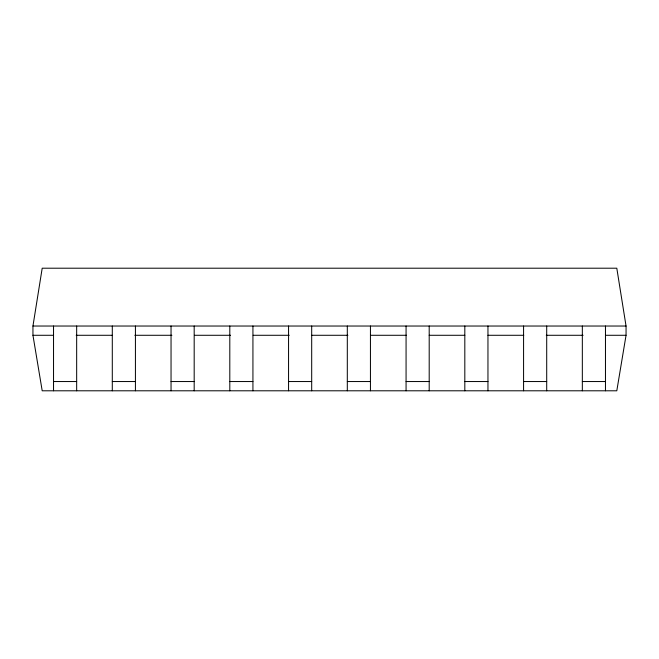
<?xml version="1.0" encoding="UTF-8"?>
<svg xmlns="http://www.w3.org/2000/svg" width="659" height="659" viewBox="0 0 659 659"><rect width="100%" height="100%" fill="white"/><g stroke="black" fill="none" stroke-linecap="round" stroke-linejoin="round"><path stroke-width="0.99" d="M32.95 326.032L42.201 268.205L616.799 268.205L626.05 326.032L626.05 335.283L616.799 390.795L42.201 390.795L32.95 335.283L32.95 326.032L626.05 326.032M32.95 335.283L53.536 335.283M76.18 335.283L112.203 335.283M134.84 335.283L171.892 335.283M194.537 335.283L230.559 335.283M253.204 335.283L289.227 335.283M311.864 335.283L347.886 335.283M370.531 335.283L406.554 335.283M429.198 335.283L464.817 335.283M487.957 335.283L523.757 335.283M546.262 335.283L583.083 335.283M605.588 335.283L626.05 335.283M53.536 381.545L76.666 381.545M112.294 381.545L135.424 381.545M171.043 381.545L194.183 381.545M229.802 381.545L252.932 381.545M288.56 381.545L311.691 381.545M347.309 381.545L370.44 381.545M406.068 381.545L429.198 381.545M464.817 381.545L487.957 381.545M523.576 381.545L546.706 381.545M582.334 381.545L605.464 381.545M605.464 326.032L605.464 390.795M582.334 326.032L582.334 390.795M546.706 326.032L546.706 390.795M523.576 326.032L523.576 390.795M487.957 326.032L487.957 390.795M464.817 326.032L464.817 390.795M429.198 326.032L429.198 390.795M406.068 326.032L406.068 390.795M370.44 326.032L370.44 390.795M347.309 326.032L347.309 390.795M311.691 326.032L311.691 390.795M288.56 326.032L288.56 390.795M252.932 326.032L252.932 390.795M229.802 326.032L229.802 390.795M194.183 326.032L194.183 390.795M171.043 326.032L171.043 390.795M135.424 326.032L135.424 390.795M112.294 326.032L112.294 390.795M76.666 326.032L76.666 390.795M53.536 326.032L53.536 390.795"/></g></svg>
